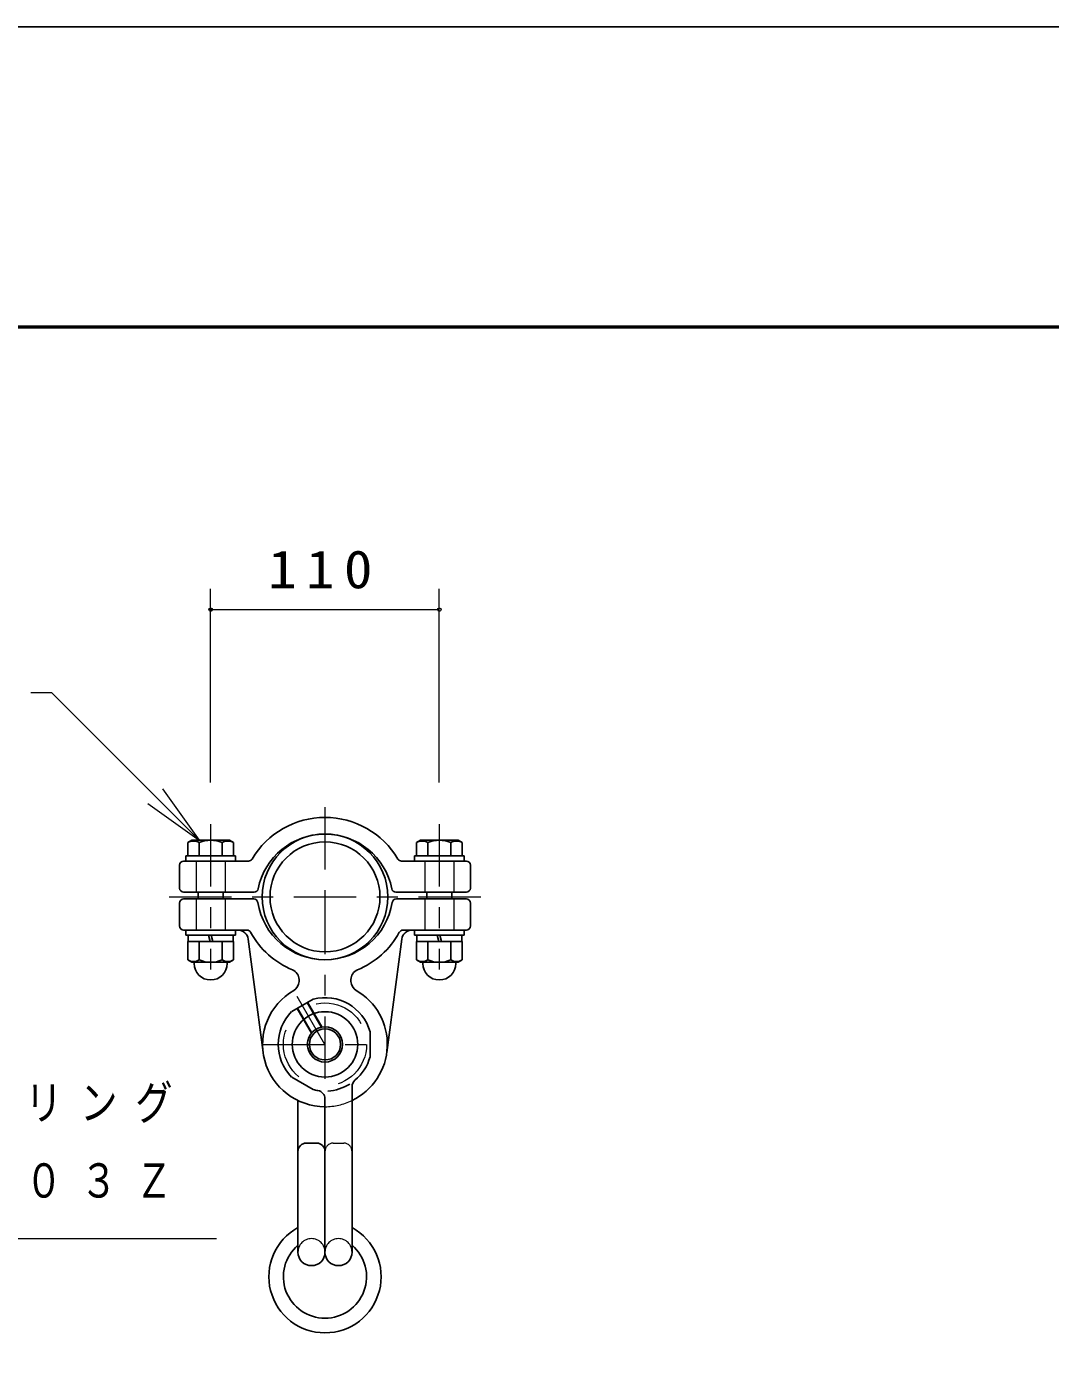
# Model space of a CAD drawing. Units: millimetres on the paper, scale 1:50. Extents: x 197 to 617, y 140 to 437.
# Drawn here: x 437.8 to 487.1, y 372.4 to 436.9 of the extents above; entities that cross this region are included whole.
import ezdxf

# ---------------------------------------------------------------- set-up
doc = ezdxf.new("R2010")
doc.units = ezdxf.units.MM
doc.linetypes.add('USER1', pattern=[4.5, 2.5, -2])
doc.linetypes.add('USER2', pattern=[6, 3, -1, 1, -1])
for name, color, linetype, lineweight in [('A3図枠', 140, 'Continuous', 50), ('線', 2, 'Continuous', 25), ('補助', 2, 'Continuous', 13)]:
    doc.layers.add(name, color=color, linetype=linetype, lineweight=lineweight)
doc.styles.add('ＭＳ ゴシック', font='')
doc.styles.get('ＭＳ ゴシック').set_extended_font_data('MS Gothic')

# ---------------------------------------------------------------- blocks, each defined once
blk = doc.blocks.new('dimension_origin')
at = {"color": 0, "linetype": 'Continuous', "lineweight": -2}
blk.add_circle((0, 0), 1.25, dxfattribs=at)

msp = doc.modelspace()

# ---------------------------------------------------------------- linework, layer by layer
at = {"layer": 'A3図枠', "color": 7}
msp.add_line((599.142, 422.455), (214.142, 422.455), dxfattribs=at)
at = {"layer": '線', "color": 1, "linetype": 'USER2', "lineweight": 13}
for p, q in [((452.169, 399.359), (452.169, 394.784)), ((446.669, 398.534), (446.669, 391.534)), ((457.669, 398.534), (457.669, 391.534)), ((452.169, 395.284), (452.169, 384.451)), ((444.669, 395.034), (459.669, 395.034)), ((452.169, 387.934), (450.835, 390.245)), ((449.144, 387.934), (455.195, 387.934))]:
    msp.add_line(p, q, dxfattribs=at)
at = {"layer": '線'}
for p, q in [((445.572, 397.645), (445.769, 397.759)), ((445.572, 397.009), (445.572, 397.645)), ((447.569, 397.759), (445.769, 397.759)), ((446.121, 397.009), (446.121, 397.645)), ((447.218, 397.009), (447.218, 397.645)), ((447.766, 397.645), (447.569, 397.759)), ((447.766, 397.009), (447.766, 397.645)), ((456.572, 397.645), (456.769, 397.759)), ((456.572, 397.009), (456.572, 397.645)), ((458.569, 397.759), (456.769, 397.759)), ((457.121, 397.009), (457.121, 397.645)), ((458.218, 397.009), (458.218, 397.645)), ((458.766, 397.645), (458.569, 397.759)), ((458.766, 397.009), (458.766, 397.645)), ((445.469, 397.009), (447.869, 397.009)), ((445.469, 396.759), (445.469, 397.009)), ((445.469, 396.759), (447.869, 396.759)), ((445.572, 397.009), (447.766, 397.009)), ((447.869, 397.009), (447.869, 396.759)), ((456.469, 397.009), (458.869, 397.009)), ((456.469, 396.759), (456.469, 397.009)), ((456.469, 396.759), (458.869, 396.759)), ((456.572, 397.009), (458.766, 397.009)), ((458.869, 397.009), (458.869, 396.759)), ((446.069, 395.259), (446.069, 394.934)), ((447.269, 395.259), (447.269, 394.934)), ((457.069, 395.259), (457.069, 394.934)), ((458.269, 395.259), (458.269, 394.934)), ((445.469, 393.434), (447.869, 393.434)), ((445.469, 393.184), (445.469, 393.434)), ((447.869, 393.434), (447.869, 393.184)), ((456.469, 393.434), (458.869, 393.434)), ((456.469, 393.184), (456.469, 393.434)), ((458.869, 393.434), (458.869, 393.184)), ((445.469, 393.184), (447.869, 393.184)), ((445.572, 392.884), (447.766, 392.884)), ((445.572, 392.884), (445.572, 391.998)), ((445.594, 393.184), (447.744, 393.184)), ((445.594, 393.184), (445.594, 392.884)), ((445.594, 392.884), (447.744, 392.884)), ((446.121, 392.884), (446.121, 391.998)), ((446.653, 392.884), (446.572, 393.184)), ((446.767, 392.884), (446.686, 393.184)), ((447.218, 392.884), (447.218, 391.998)), ((447.744, 393.184), (447.744, 392.884)), ((447.766, 392.884), (447.766, 391.998)), ((456.469, 393.184), (458.869, 393.184)), ((456.572, 392.884), (458.766, 392.884)), ((456.572, 392.884), (456.572, 391.998)), ((456.594, 393.184), (458.744, 393.184)), ((456.594, 393.184), (456.594, 392.884)), ((456.594, 392.884), (458.744, 392.884)), ((457.121, 392.884), (457.121, 391.998)), ((457.653, 392.884), (457.572, 393.184)), ((457.767, 392.884), (457.686, 393.184)), ((458.218, 392.884), (458.218, 391.998)), ((458.744, 393.184), (458.744, 392.884)), ((458.766, 392.884), (458.766, 391.998)), ((445.572, 391.998), (445.769, 391.884)), ((447.766, 391.998), (447.569, 391.884)), ((456.572, 391.998), (456.769, 391.884)), ((458.766, 391.998), (458.569, 391.884)), ((445.769, 391.884), (447.569, 391.884)), ((445.869, 391.834), (445.869, 391.884)), ((447.469, 391.834), (447.469, 391.884)), ((456.769, 391.884), (458.569, 391.884)), ((456.869, 391.834), (456.869, 391.884)), ((458.469, 391.834), (458.469, 391.884))]:
    msp.add_line(p, q, dxfattribs=at)
at = {"layer": '線', "color": 7}
for p, q in [((445.169, 396.559), (445.169, 395.459)), ((445.369, 396.759), (448.489, 396.759)), ((455.85, 396.759), (458.969, 396.759)), ((459.169, 396.559), (459.169, 395.459)), ((445.369, 395.259), (448.761, 395.259)), ((455.578, 395.259), (458.969, 395.259)), ((445.169, 394.734), (445.169, 393.634)), ((445.369, 394.934), (448.738, 394.934)), ((455.601, 394.934), (458.969, 394.934)), ((459.169, 394.734), (459.169, 393.634)), ((445.369, 393.434), (448.418, 393.434)), ((455.921, 393.434), (458.969, 393.434)), ((449.195, 387.542), (448.477, 392.999)), ((455.144, 387.542), (455.862, 392.999)), ((450.919, 391.057), (450.919, 390.965)), ((453.419, 391.057), (453.419, 390.965)), ((450.566, 389.512), (451.605, 390.112)), ((454.338, 388.534), (454.338, 387.334)), ((451.605, 385.756), (450.566, 386.356)), ((453.469, 385.901), (453.469, 377.934)), ((450.869, 385.23), (450.869, 377.934)), ((452.169, 385.314), (452.169, 377.934)), ((452.169, 384.934), (452.169, 377.934)), ((451.769, 383.184), (451.269, 383.184))]:
    msp.add_line(p, q, dxfattribs=at)
at = {"layer": '線', "color": 4, "linetype": 'USER1', "lineweight": 13}
for p, q in [((445.969, 396.759), (445.969, 395.259)), ((447.369, 396.759), (447.369, 395.259)), ((456.969, 396.759), (456.969, 395.259)), ((458.369, 396.759), (458.369, 395.259)), ((445.969, 394.934), (445.969, 393.434)), ((447.369, 394.934), (447.369, 393.434)), ((456.969, 394.934), (456.969, 393.434)), ((458.369, 394.934), (458.369, 393.434)), ((451.512, 388.473), (450.825, 389.662)), ((451.54, 388.505), (450.86, 389.682)), ((451.99, 388.765), (451.31, 389.942)), ((452.032, 388.773), (451.345, 389.962)), ((452.569, 383.184), (453.069, 383.184))]:
    msp.add_line(p, q, dxfattribs=at)
at = {"layer": '線', "color": 7}
msp.add_lwpolyline([(196.588, 139.92), (616.697, 139.92), (616.697, 436.915), (196.588, 436.915)], close=True, dxfattribs=at)
at = {"layer": '線'}
for centre, radius in [((452.169, 395.034), 3.025), ((452.169, 395.034), 2.645), ((452.169, 387.934), 1.575), ((452.169, 387.934), 0.85), ((452.169, 387.934), 0.75)]:
    msp.add_circle(centre, radius, dxfattribs=at)
at = {"layer": '線', "color": 4, "linetype": 'USER1', "lineweight": 13}
msp.add_circle((452.169, 387.934), 2, dxfattribs=at)
at = {"layer": '線', "color": 7}
msp.add_circle((452.169, 387.934), 0.85, dxfattribs=at)
for centre, radius, start, end in [((452.169, 394.784), 4.075, 30.58206, 149.41794), ((452.169, 394.784), 3.275, 11.2006, 168.7994), ((445.369, 396.559), 0.2, 90, 180), ((448.489, 396.959), 0.2, 270, 329.41794), ((455.85, 396.959), 0.2, 210.58206, 270), ((458.969, 396.559), 0.2, 0, 90), ((445.369, 395.459), 0.2, 180, 270), ((448.761, 395.459), 0.2, 270, 348.7994), ((455.578, 395.459), 0.2, 191.2006, 270), ((458.969, 395.459), 0.2, 270, 0), ((445.369, 394.734), 0.2, 90, 180), ((448.738, 394.734), 0.2, 9.10669, 90), ((452.169, 395.284), 3.275, 189.10669, 350.89331), ((455.601, 394.734), 0.2, 90, 170.89331), ((458.969, 394.734), 0.2, 0, 90), ((445.369, 393.634), 0.2, 180, 270), ((447.981, 392.934), 0.5, 7.50023, 90), ((448.418, 393.234), 0.2, 28.65485, 90), ((452.169, 395.284), 4.075, 208.65485, 247.51053), ((452.169, 395.284), 4.075, 292.48947, 331.34515), ((455.921, 393.234), 0.2, 90, 151.34515), ((456.358, 392.934), 0.5, 90, 172.49977), ((458.969, 393.634), 0.2, 270, 0), ((450.419, 391.057), 0.5, 0, 67.51053), ((453.919, 391.057), 0.5, 112.48947, 180), ((450.419, 390.965), 0.5, 300, 0), ((453.919, 390.965), 0.5, 180, 240), ((452.169, 387.934), 3, 120, 270), ((452.169, 387.934), 2.25, 15.46601, 104.53399), ((452.169, 387.934), 3, 295.67929, 60), ((452.169, 387.934), 2.25, 135.46601, 224.53399), ((452.169, 387.934), 2.25, 309.90447, 344.53399), ((453.869, 385.901), 0.4, 129.90447, 180), ((452.169, 387.934), 2.25, 255.46601, 261.3184), ((451.769, 385.314), 0.4, 0, 81.3184), ((452.169, 387.934), 2.25, 273.41244, 301.90804), ((451.269, 382.784), 0.4, 90, 180), ((451.769, 382.784), 0.4, 0, 90), ((451.519, 377.934), 0.65, 180, 0), ((452.819, 377.934), 0.65, 180, 0)]:
    msp.add_arc(centre, radius, start, end, dxfattribs=at)
at = {"layer": '線'}
for centre, radius, start, end in [((445.847, 397.17), 0.548, 60.00001, 119.99999), ((446.669, 396.38), 1.38, 66.57346, 113.42654), ((447.492, 397.17), 0.548, 60.00001, 119.99999), ((456.847, 397.17), 0.548, 60.00001, 119.99999), ((457.669, 396.38), 1.38, 66.57346, 113.42654), ((458.492, 397.17), 0.548, 60.00001, 119.99999), ((445.847, 392.473), 0.548, 240.00001, 299.99999), ((446.669, 393.264), 1.38, 246.57346, 293.42654), ((447.492, 392.473), 0.548, 240.00001, 299.99999), ((456.847, 392.473), 0.548, 240.00001, 299.99999), ((457.669, 393.264), 1.38, 246.57346, 293.42654), ((458.492, 392.473), 0.548, 240.00001, 299.99999), ((446.669, 391.834), 0.8, 180, 0), ((457.669, 391.834), 0.8, 180, 0), ((452.169, 376.751), 2.7, 118.78221, 61.2178), ((452.169, 376.751), 2, 130.5416, 49.4584)]:
    msp.add_arc(centre, radius, start, end, dxfattribs=at)
at = {"layer": '線', "color": 4, "linetype": 'USER1', "lineweight": 13}
for centre, radius, start, end in [((452.169, 387.934), 3, 270, 295.67929), ((452.569, 382.784), 0.4, 90, 180), ((453.069, 382.784), 0.4, 0, 90), ((451.519, 377.934), 0.65, 0, 180), ((452.819, 377.934), 0.65, 0, 180)]:
    msp.add_arc(centre, radius, start, end, dxfattribs=at)
at = {"layer": '補助'}
for p, q in [((446.669, 400.534), (446.669, 409.859)), ((457.669, 400.534), (457.669, 409.859)), ((446.669, 408.859), (457.669, 408.859)), ((439.021, 404.859), (438.021, 404.859)), ((444, 399.88), (439.021, 404.859)), ((446.121, 397.759), (444, 399.88)), ((444.353, 400.234), (446.121, 397.759)), ((443.646, 399.527), (446.121, 397.759)), ((432.724, 378.584), (446.957, 378.584))]:
    msp.add_line(p, q, dxfattribs=at)

# ---------------------------------------------------------------- block references
at = {"layer": '補助', "xscale": 0.0667, "yscale": 0.0667}
msp.add_blockref('dimension_origin', (446.669, 408.859), dxfattribs=at)
at = {"layer": '補助', "xscale": 0.0667, "yscale": 0.0667, "rotation": 180}
msp.add_blockref('dimension_origin', (457.669, 408.859), dxfattribs=at)

# ---------------------------------------------------------------- texts
at = {"layer": '補助', "style": 'ＭＳ ゴシック'}
for s, insert, char_height, attachment_point in [('\\T1.33;\\W1.1;110', (452.169, 409.859), 1.833, 8), ('\\T1.47;\\W0.8;ベアリング', (432.449, 385.959), 1.65, 1), ('\\T1.47;\\W0.8;６２０３Ｚ', (432.449, 382.209), 1.65, 1)]:
    msp.add_mtext(s, dxfattribs=dict(at, insert=insert, char_height=char_height, attachment_point=attachment_point))

doc.saveas('drawing.dxf')
